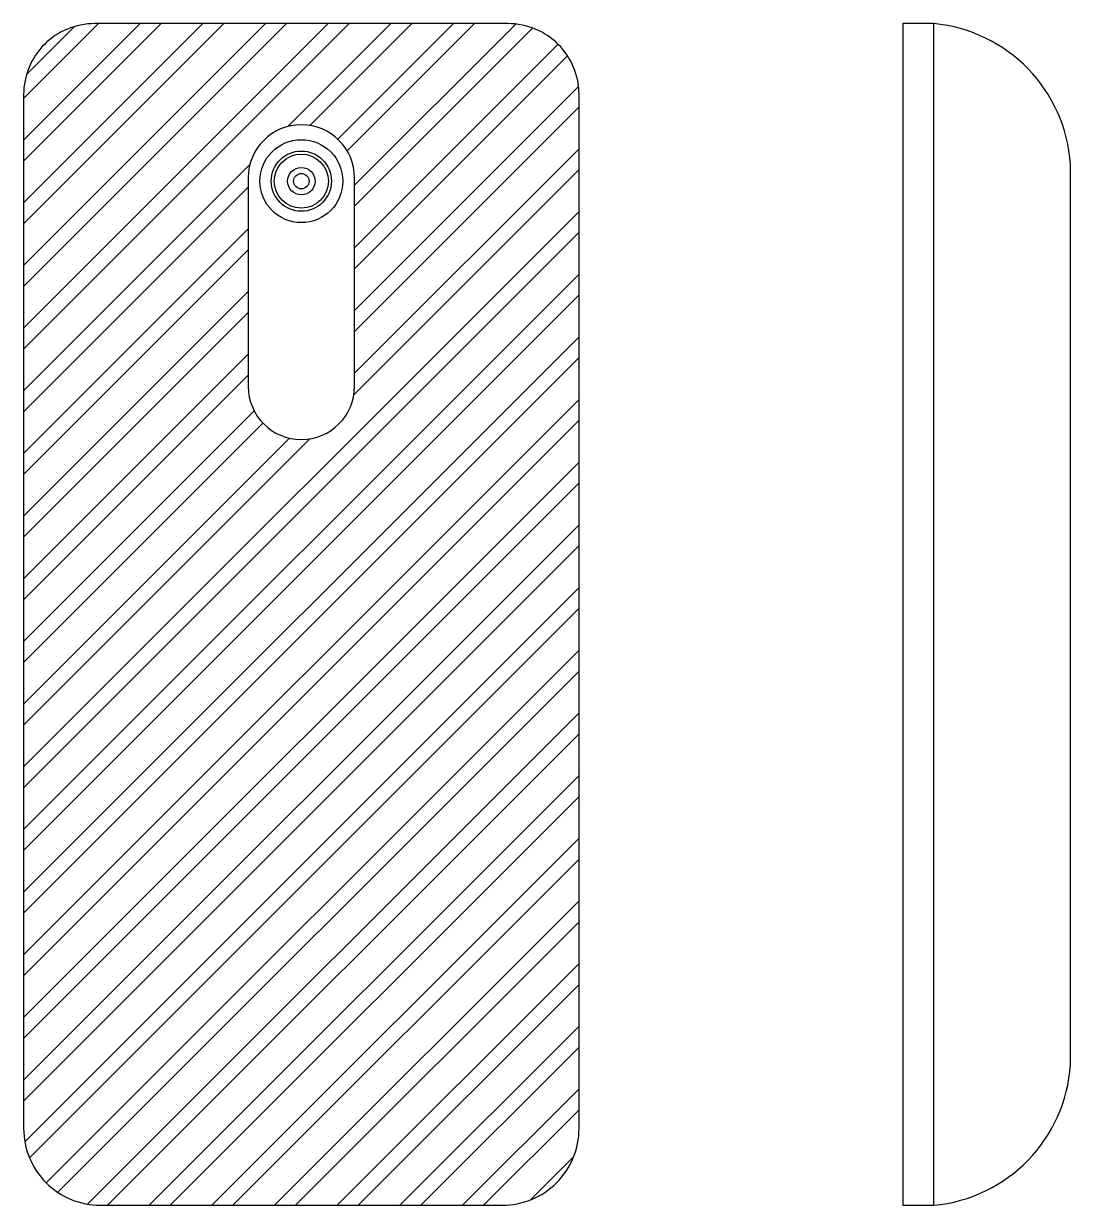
# Model space of a CAD drawing. Header units: centimetres. Extents: x 2.9 to 11.7, y 1.8 to 11.8.
import ezdxf

# ---------------------------------------------------------------- set-up
doc = ezdxf.new("R2010")
doc.units = ezdxf.units.CM
doc.header["$MEASUREMENT"] = 0
for name, color, linetype in [('camera', 252, 'Continuous'), ('carcasa_spate', 160, 'Continuous'), ('lateral', 50, 'Continuous')]:
    doc.layers.add(name, color=color, linetype=linetype)

msp = doc.modelspace()

# ---------------------------------------------------------------- hatches: boundary and pattern name
at = {"layer": 'carcasa_spate'}
h = msp.add_hatch(dxfattribs=at)
h.set_pattern_fill('ANSI32', color=256, style=0)
h.set_pattern_definition([(45, (-4.07243, 0.19327), (-0.265165, 0.265165), []), (45, (-3.89565, 0.19327), (-0.265165, 0.265165), [])])
edge = h.paths.add_edge_path()
edge.add_line((2.883, 6.997), (2.883, 2.497))
edge.add_arc((3.533, 2.497), 0.65, 180, 270)
edge.add_line((3.533, 1.847), (5.233, 1.847))
edge.add_line((5.233, 1.847), (6.933, 1.847))
edge.add_arc((6.933, 2.497), 0.65, 270, 360)
edge.add_line((7.583, 2.497), (7.583, 6.997))
edge.add_line((7.583, 6.997), (7.583, 11.247))
edge.add_arc((6.983, 11.247), 0.6, 0, 90)
edge.add_line((6.983, 11.847), (5.233, 11.847))
edge.add_line((5.233, 11.847), (3.483, 11.847))
edge.add_arc((3.483, 11.247), 0.6, 90, 180)
edge.add_line((2.883, 11.247), (2.883, 6.997))
edge = h.paths.add_edge_path(flags=16)
edge.add_line((5.683, 8.778), (5.683, 10.541))
edge.add_arc((5.233, 10.541), 0.45, 0, 180)
edge.add_line((4.783, 10.541), (4.783, 8.778))
edge.add_arc((5.233, 8.778), 0.45, 180, 360)

# ---------------------------------------------------------------- linework, layer by layer
at = {"layer": 'camera'}
for radius in [0.351, 0.255, 0.229, 0.116, 0.065]:
    msp.add_circle((5.233, 10.514), radius, dxfattribs=at)
at = {"layer": 'carcasa_spate'}
for points in [[(2.883, 6.997), (2.883, 2.497, 0.414214), (3.533, 1.847), (5.233, 1.847), (6.933, 1.847, 0.414214), (7.583, 2.497), (7.583, 6.997), (7.583, 11.247, 0.414214), (6.983, 11.847), (5.233, 11.847), (3.483, 11.847, 0.414214), (2.883, 11.247)], [(5.683, 8.778), (5.683, 10.541, 1), (4.783, 10.541), (4.783, 8.778, 1)]]:
    msp.add_lwpolyline(points, format="xyb", close=True, dxfattribs=at)
at = {"layer": 'lateral'}
msp.add_lwpolyline([(10.584, 1.847), (10.584, 11.847), (10.322, 11.847), (10.322, 1.847)], close=True, dxfattribs=at)
msp.add_lwpolyline([(10.584, 1.847, 0.369002), (11.741, 3.038), (11.741, 10.655, 0.369002), (10.584, 11.847)], format="xyb", dxfattribs=at)

doc.saveas('drawing.dxf')
